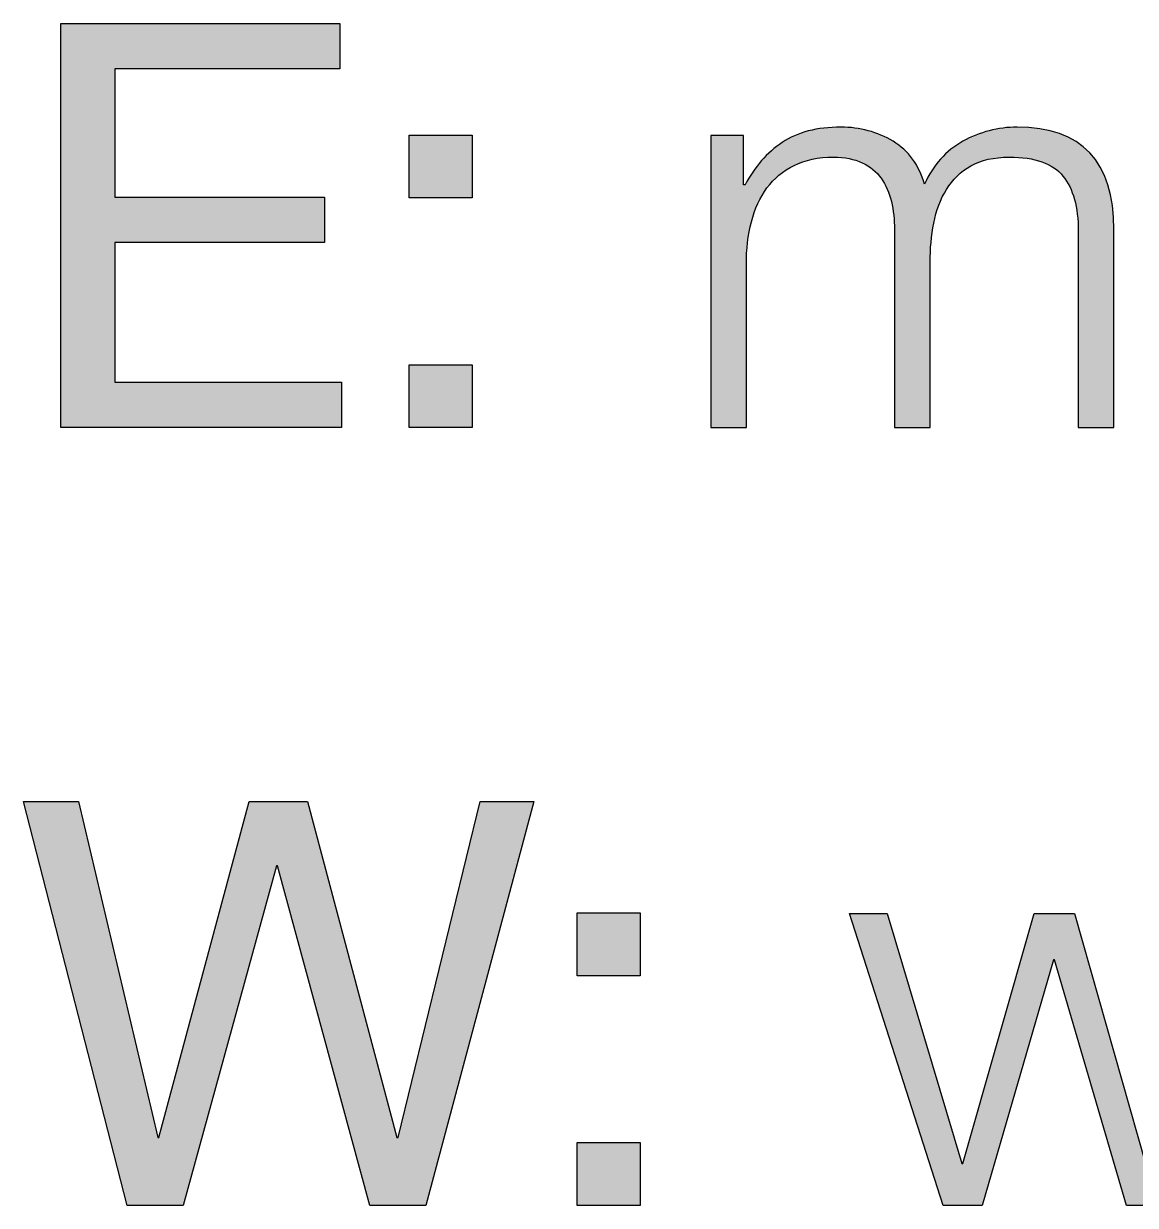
# Paper-space layout 'A0mask' of a CAD drawing. Extents: x 0 to 1153, y 0 to 810.
# Drawn here: x 1018.21 to 1025.83, y 43.92 to 52.03 of the extents above; entities that cross this region are included whole.
import ezdxf
from ezdxf.enums import TextEntityAlignment as Align

# ---------------------------------------------------------------- set-up
doc = ezdxf.new("R2010")
doc.units = 0
doc.layers.get('0').update_dxf_attribs({"linetype": 'CONTINUOUS'})
doc.layers.get('Defpoints').update_dxf_attribs({"linetype": 'CONTINUOUS'})
doc.layers.add('JPP_Mask', color=7, linetype='CONTINUOUS')
doc.styles.add('JPP', font='arial.ttf')

# ---------------------------------------------------------------- blocks, each defined once
blk = doc.blocks.new('A0mask')
at = {"true_color": 0x0081c6}
for points in [[(1020.3903, 49.5665), (1018.8353, 49.5665), (1018.8353, 50.5245), (1020.2738, 50.5245), (1020.2738, 50.8346), (1018.8353, 50.8346), (1018.8353, 51.715), (1020.3789, 51.715), (1020.3789, 52.0251), (1018.467, 52.0251), (1018.467, 49.2564), (1020.3903, 49.2564)], [(1021.2859, 51.2611), (1020.8556, 51.2611), (1020.8556, 50.8308), (1021.2859, 50.8308)], [(1021.2859, 49.6867), (1020.8556, 49.6867), (1020.8556, 49.2564), (1021.2859, 49.2564)], [(1018.5873, 46.6932), (1018.2109, 46.6932), (1018.9205, 43.9245), (1019.3044, 43.9245), (1019.9444, 46.2511), (1019.9524, 46.2511), (1020.5844, 43.9245), (1020.9683, 43.9245), (1021.7086, 46.6932), (1021.3403, 46.6932), (1020.778, 44.3898), (1020.7704, 44.3898), (1020.1579, 46.6932), (1019.7583, 46.6932), (1019.1378, 44.3898), (1019.1302, 44.3898)], [(1022.4376, 45.9292), (1022.0073, 45.9292), (1022.0073, 45.4989), (1022.4376, 45.4989)], [(1022.4376, 44.3548), (1022.0073, 44.3548), (1022.0073, 43.9245), (1022.4376, 43.9245)]]:
    blk.add_hatch(color=142, dxfattribs=at).paths.add_polyline_path(points)
at = {"true_color": 0x004a91}
h = blk.add_hatch(color=154, dxfattribs=at)
edge = h.paths.add_edge_path()
edge.add_spline(control_points=[(1024.1724, 51.2185), (1024.0654, 51.2833), (1023.9457, 51.3155), (1023.8141, 51.3155)], knot_values=[4, 4, 4, 4, 5, 5, 5, 5], degree=3, periodic=0)
edge.add_spline(control_points=[(1023.8141, 51.3155), (1023.6512, 51.3155), (1023.5173, 51.2805), (1023.4127, 51.2109)], knot_values=[3, 3, 3, 3, 4, 4, 4, 4], degree=3, periodic=0)
edge.add_spline(control_points=[(1023.4127, 51.2109), (1023.3081, 51.1408), (1023.2233, 51.0443), (1023.1585, 50.9198)], knot_values=[2, 2, 2, 2, 3, 3, 3, 3], degree=3, periodic=0)
edge.add_spline(control_points=[(1023.1585, 50.9198), (1023.1585, 50.9198), (1023.1471, 50.9198), (1023.1471, 50.9198)], knot_values=[1.00001, 1.00001, 1.00001, 1.00001, 2, 2, 2, 2], degree=3, periodic=0)
edge.add_spline(control_points=[(1023.1471, 50.9198), (1023.1471, 50.9198), (1023.1471, 51.0042), (1023.1471, 51.0885)], knot_values=[0.5, 0.5, 0.5, 0.5, 1, 1, 1, 1], degree=3, periodic=0)
edge.add_spline(control_points=[(1023.1471, 51.0885), (1023.1471, 51.1729), (1023.1471, 51.2573), (1023.1471, 51.2573), (1023.1471, 51.2573), (1023.1331, 51.2573), (1023.112, 51.2573)], knot_values=[32.749965, 32.749965, 32.749965, 32.749965, 33.249965, 33.249965, 33.249965, 33.5, 33.5, 33.5, 33.5], degree=3, periodic=0)
edge.add_spline(control_points=[(1023.112, 51.2573), (1023.0909, 51.2573), (1023.0628, 51.2573), (1023.0347, 51.2573)], knot_values=[32.49997, 32.49997, 32.49997, 32.49997, 32.749965, 32.749965, 32.749965, 32.749965], degree=3, periodic=0)
edge.add_spline(control_points=[(1023.0347, 51.2573), (1023.0206, 51.2573), (1023.0066, 51.2573), (1022.9934, 51.2573)], knot_values=[32.374972, 32.374972, 32.374972, 32.374972, 32.49997, 32.49997, 32.49997, 32.49997], degree=3, periodic=0)
edge.add_spline(control_points=[(1022.9934, 51.2573), (1022.9802, 51.2573), (1022.9679, 51.2573), (1022.9574, 51.2573)], knot_values=[32.249975, 32.249975, 32.249975, 32.249975, 32.374973, 32.374973, 32.374973, 32.374973], degree=3, periodic=0)
edge.add_spline(control_points=[(1022.943, 51.2573), (1022.9387, 51.2573), (1022.935, 51.2573), (1022.9319, 51.2573)], knot_values=[32.124977, 32.124977, 32.124977, 32.124977, 32.187476, 32.187476, 32.187476, 32.187476], degree=3, periodic=0)
edge.add_spline(control_points=[(1022.9223, 51.2573), (1022.9223, 51.2573), (1022.9223, 51.2573), (1022.9223, 51.2573), (1022.9223, 51.2573), (1022.9223, 51.2573), (1022.9223, 51.2573)], knot_values=[31.99998, 31.99998, 31.99998, 31.99998, 32, 32, 32, 32.001445, 32.001445, 32.001445, 32.001445], degree=3, periodic=0)
edge.add_spline(control_points=[(1022.9223, 51.2573), (1022.9223, 51.2573), (1022.9223, 50.757), (1022.9223, 50.2568)], knot_values=[31.49999, 31.49999, 31.49999, 31.49999, 31.99998, 31.99998, 31.99998, 31.99998], degree=3, periodic=0)
edge.add_spline(control_points=[(1022.9223, 50.2568), (1022.9223, 49.7566), (1022.9223, 49.2564), (1022.9223, 49.2564), (1022.9223, 49.2564), (1022.9223, 49.2564), (1022.9223, 49.2564)], knot_values=[30.999023, 30.999023, 30.999023, 30.999023, 31.499013, 31.499013, 31.499013, 31.49999, 31.49999, 31.49999, 31.49999], degree=3, periodic=0)
edge.add_spline(control_points=[(1022.9328, 49.2564), (1022.9361, 49.2564), (1022.9402, 49.2564), (1022.9448, 49.2564)], knot_values=[30.812504, 30.812504, 30.812504, 30.812504, 30.875002, 30.875002, 30.875002, 30.875002], degree=3, periodic=0)
edge.add_spline(control_points=[(1022.9448, 49.2564), (1022.9495, 49.2564), (1022.9547, 49.2564), (1022.9604, 49.2564)], knot_values=[30.750005, 30.750005, 30.750005, 30.750005, 30.812504, 30.812504, 30.812504, 30.812504], degree=3, periodic=0)
edge.add_spline(control_points=[(1022.9604, 49.2564), (1022.9719, 49.2564), (1022.9852, 49.2564), (1022.9996, 49.2564)], knot_values=[30.625007, 30.625007, 30.625007, 30.625007, 30.750005, 30.750005, 30.750005, 30.750005], degree=3, periodic=0)
edge.add_spline(control_points=[(1022.9996, 49.2564), (1023.0139, 49.2564), (1023.0291, 49.2564), (1023.0444, 49.2564)], knot_values=[30.50001, 30.50001, 30.50001, 30.50001, 30.625007, 30.625007, 30.625007, 30.625007], degree=3, periodic=0)
edge.add_spline(control_points=[(1023.0444, 49.2564), (1023.0749, 49.2564), (1023.1055, 49.2564), (1023.1284, 49.2564)], knot_values=[30.250015, 30.250015, 30.250015, 30.250015, 30.50001, 30.50001, 30.50001, 30.50001], degree=3, periodic=0)
edge.add_spline(control_points=[(1023.1284, 49.2564), (1023.1513, 49.2564), (1023.1665, 49.2564), (1023.1665, 49.2564), (1023.1665, 49.2564), (1023.1665, 49.2564), (1023.1665, 49.2564)], knot_values=[29.999532, 29.999532, 29.999532, 29.999532, 30.249547, 30.249547, 30.249547, 30.250015, 30.250015, 30.250015, 30.250015], degree=3, periodic=0)
edge.add_spline(control_points=[(1023.1665, 49.2689), (1023.1665, 49.273), (1023.1665, 49.2781), (1023.1665, 49.284)], knot_values=[29.906272, 29.906272, 29.906272, 29.906272, 29.937521, 29.937521, 29.937521, 29.937521], degree=3, periodic=0)
edge.add_spline(control_points=[(1023.1665, 49.284), (1023.1665, 49.2899), (1023.1665, 49.2967), (1023.1665, 49.3044)], knot_values=[29.875022, 29.875022, 29.875022, 29.875022, 29.906272, 29.906272, 29.906272, 29.906272], degree=3, periodic=0)
edge.add_spline(control_points=[(1023.1665, 49.3044), (1023.1665, 49.3196), (1023.1665, 49.3382), (1023.1665, 49.3594)], knot_values=[29.812524, 29.812524, 29.812524, 29.812524, 29.875022, 29.875022, 29.875022, 29.875022], degree=3, periodic=0)
edge.add_spline(control_points=[(1023.1665, 49.3594), (1023.1665, 49.3807), (1023.1665, 49.4047), (1023.1665, 49.4309)], knot_values=[29.750025, 29.750025, 29.750025, 29.750025, 29.812524, 29.812524, 29.812524, 29.812524], degree=3, periodic=0)
edge.add_spline(control_points=[(1023.1665, 49.4309), (1023.1665, 49.4832), (1023.1665, 49.5443), (1023.1665, 49.6097)], knot_values=[29.625028, 29.625028, 29.625028, 29.625028, 29.750025, 29.750025, 29.750025, 29.750025], degree=3, periodic=0)
edge.add_spline(control_points=[(1023.1665, 49.6097), (1023.1665, 49.806), (1023.1665, 50.0415), (1023.1665, 50.1985)], knot_values=[29.250035, 29.250035, 29.250035, 29.250035, 29.625028, 29.625028, 29.625028, 29.625028], degree=3, periodic=0)
edge.add_spline(control_points=[(1023.1665, 50.1985), (1023.1665, 50.3032), (1023.1665, 50.3731), (1023.1665, 50.3731), (1023.1665, 50.4791), (1023.1779, 50.5766), (1023.2011, 50.6661)], knot_values=[28, 28, 28, 28, 28.250035, 28.250035, 28.250035, 29.250035, 29.250035, 29.250035, 29.250035], degree=3, periodic=0)
edge.add_spline(control_points=[(1023.2011, 50.6661), (1023.2243, 50.7551), (1023.2603, 50.8327), (1023.3081, 50.8985)], knot_values=[27, 27, 27, 27, 28, 28, 28, 28], degree=3, periodic=0)
edge.add_spline(control_points=[(1023.3081, 50.8985), (1023.3559, 50.9648), (1023.4179, 51.0164), (1023.4941, 51.0537), (1023.5703, 51.0911), (1023.6602, 51.1101), (1023.7634, 51.1101)], knot_values=[25, 25, 25, 25, 26, 26, 26, 27, 27, 27, 27], degree=3, periodic=0)
edge.add_spline(control_points=[(1023.7634, 51.1101), (1023.8411, 51.1101), (1023.9069, 51.0968), (1023.9613, 51.0713)], knot_values=[24, 24, 24, 24, 25, 25, 25, 25], degree=3, periodic=0)
edge.add_spline(control_points=[(1023.9613, 51.0713), (1024.0157, 51.0452), (1024.0588, 51.0097), (1024.091, 50.9648)], knot_values=[23, 23, 23, 23, 24, 24, 24, 24], degree=3, periodic=0)
edge.add_spline(control_points=[(1024.091, 50.9648), (1024.1237, 50.9193), (1024.1469, 50.8663), (1024.1611, 50.8057)], knot_values=[22, 22, 22, 22, 23, 23, 23, 23], degree=3, periodic=0)
edge.add_spline(control_points=[(1024.1611, 50.8057), (1024.1753, 50.7446), (1024.1824, 50.6807), (1024.1824, 50.6135)], knot_values=[21, 21, 21, 21, 22, 22, 22, 22], degree=3, periodic=0)
edge.add_spline(control_points=[(1024.1824, 50.6135), (1024.1824, 50.6135), (1024.1824, 49.2564), (1024.1824, 49.2564), (1024.1824, 49.2564), (1024.2434, 49.2564), (1024.3045, 49.2564)], knot_values=[19.5, 19.5, 19.5, 19.5, 20.5, 20.5, 20.5, 21, 21, 21, 21], degree=3, periodic=0)
edge.add_spline(control_points=[(1024.3045, 49.2564), (1024.3655, 49.2564), (1024.4266, 49.2564), (1024.4266, 49.2564), (1024.4266, 49.2564), (1024.4266, 49.5395), (1024.4266, 49.8225)], knot_values=[18.5, 18.5, 18.5, 18.5, 19, 19, 19, 19.5, 19.5, 19.5, 19.5], degree=3, periodic=0)
edge.add_spline(control_points=[(1024.4266, 49.8225), (1024.4266, 50.1056), (1024.4266, 50.3887), (1024.4266, 50.3887), (1024.4266, 50.4819), (1024.4351, 50.5714), (1024.4517, 50.658)], knot_values=[17, 17, 17, 17, 17.5, 17.5, 17.5, 18.5, 18.5, 18.5, 18.5], degree=3, periodic=0)
edge.add_spline(control_points=[(1024.4517, 50.658), (1024.4687, 50.7446), (1024.4976, 50.8218), (1024.5393, 50.889)], knot_values=[16, 16, 16, 16, 17, 17, 17, 17], degree=3, periodic=0)
edge.add_spline(control_points=[(1024.5393, 50.889), (1024.5805, 50.9562), (1024.6358, 51.0097), (1024.7059, 51.05)], knot_values=[15, 15, 15, 15, 16, 16, 16, 16], degree=3, periodic=0)
edge.add_spline(control_points=[(1024.7059, 51.05), (1024.7755, 51.0897), (1024.8635, 51.1101), (1024.9696, 51.1101)], knot_values=[14, 14, 14, 14, 15, 15, 15, 15], degree=3, periodic=0)
edge.add_spline(control_points=[(1024.9696, 51.1101), (1025.1452, 51.1101), (1025.2682, 51.0665), (1025.3378, 50.9799)], knot_values=[13, 13, 13, 13, 14, 14, 14, 14], degree=3, periodic=0)
edge.add_spline(control_points=[(1025.3378, 50.9799), (1025.4079, 50.8933), (1025.4424, 50.7674), (1025.4424, 50.6022)], knot_values=[12, 12, 12, 12, 13, 13, 13, 13], degree=3, periodic=0)
edge.add_spline(control_points=[(1025.4424, 50.6022), (1025.4424, 50.6022), (1025.4424, 49.2564), (1025.4424, 49.2564), (1025.4424, 49.2564), (1025.5035, 49.2564), (1025.5646, 49.2564)], knot_values=[10.5, 10.5, 10.5, 10.5, 11.5, 11.5, 11.5, 12, 12, 12, 12], degree=3, periodic=0)
edge.add_spline(control_points=[(1025.5646, 49.2564), (1025.6256, 49.2564), (1025.6867, 49.2564), (1025.6867, 49.2564), (1025.6867, 49.2564), (1025.6867, 49.5957), (1025.6867, 49.935)], knot_values=[9.5, 9.5, 9.5, 9.5, 10, 10, 10, 10.5, 10.5, 10.5, 10.5], degree=3, periodic=0)
edge.add_spline(control_points=[(1025.6867, 49.935), (1025.6867, 50.2742), (1025.6867, 50.6135), (1025.6867, 50.6135), (1025.6867, 51.0817), (1025.4656, 51.3155), (1025.024, 51.3155)], knot_values=[8, 8, 8, 8, 8.5, 8.5, 8.5, 9.5, 9.5, 9.5, 9.5], degree=3, periodic=0)
edge.add_spline(control_points=[(1025.024, 51.3155), (1024.8919, 51.3155), (1024.7679, 51.2833), (1024.6515, 51.2185)], knot_values=[7, 7, 7, 7, 8, 8, 8, 8], degree=3, periodic=0)
edge.add_spline(control_points=[(1024.6515, 51.2185), (1024.535, 51.1541), (1024.4474, 51.0556), (1024.3878, 50.924)], knot_values=[6, 6, 6, 6, 7, 7, 7, 7], degree=3, periodic=0)
edge.add_spline(control_points=[(1024.3878, 50.924), (1024.3518, 51.0556), (1024.2799, 51.1541), (1024.1724, 51.2185)], knot_values=[5, 5, 5, 5, 6, 6, 6, 6], degree=3, periodic=0)
blk.add_hatch(color=154, dxfattribs=at).paths.add_polyline_path([(1025.2725, 45.6073), (1025.2801, 45.6073), (1025.7728, 43.9245), (1026.0403, 43.9245), (1026.6841, 45.9254), (1026.4242, 45.9254), (1025.9125, 44.2114), (1025.9044, 44.2114), (1025.4159, 45.9254), (1025.1404, 45.9254), (1024.6519, 44.2114), (1024.6444, 44.2114), (1024.1322, 45.9254), (1023.8728, 45.9254), (1024.5161, 43.9245), (1024.784, 43.9245)])
at = {"layer": 'Defpoints', "color": 142, "true_color": 0x0081c6}
for points in [[(1020.3789, 52.0251), (1020.3789, 51.715), (1018.8353, 51.715), (1018.8353, 50.8346), (1020.2738, 50.8346), (1020.2738, 50.5245), (1018.8353, 50.5245), (1018.8353, 49.5665), (1020.3903, 49.5665), (1020.3903, 49.2564), (1018.467, 49.2564), (1018.467, 52.0251), (1020.3789, 52.0251)], [(1020.8556, 50.8308), (1020.8556, 51.2611), (1021.2859, 51.2611), (1021.2859, 50.8308), (1020.8556, 50.8308)], [(1021.2859, 49.6867), (1021.2859, 49.2564), (1020.8556, 49.2564), (1020.8556, 49.6867), (1021.2859, 49.6867)], [(1020.5844, 43.9245), (1019.9524, 46.2511), (1019.9444, 46.2511), (1019.3044, 43.9245), (1018.9205, 43.9245), (1018.2109, 46.6932), (1018.5873, 46.6932), (1019.1302, 44.3898), (1019.1378, 44.3898), (1019.7583, 46.6932), (1020.1579, 46.6932), (1020.7704, 44.3898), (1020.778, 44.3898), (1021.3403, 46.6932), (1021.7086, 46.6932), (1020.9683, 43.9245), (1020.5844, 43.9245)], [(1022.0073, 45.4989), (1022.0073, 45.9292), (1022.4376, 45.9292), (1022.4376, 45.4989), (1022.0073, 45.4989)], [(1022.4376, 44.3548), (1022.4376, 43.9245), (1022.0073, 43.9245), (1022.0073, 44.3548), (1022.4376, 44.3548)]]:
    blk.add_lwpolyline(points, dxfattribs=at)
at = {"layer": 'Defpoints', "color": 154, "true_color": 0x004a91}
blk.add_lwpolyline([(1024.1322, 45.9254), (1024.6444, 44.2114), (1024.6519, 44.2114), (1025.1404, 45.9254), (1025.4159, 45.9254), (1025.9044, 44.2114), (1025.9125, 44.2114), (1026.4242, 45.9254), (1026.6841, 45.9254), (1026.0403, 43.9245), (1025.7728, 43.9245), (1025.2801, 45.6073), (1025.2725, 45.6073), (1024.784, 43.9245), (1024.5161, 43.9245), (1023.8728, 45.9254), (1024.1322, 45.9254)], dxfattribs=at)
blk.add_open_spline([(1023.1471, 51.2573), (1023.1471, 51.2573), (1023.1471, 50.9198), (1023.1471, 50.9198), (1023.1471, 50.9198), (1023.1585, 50.9198), (1023.1585, 50.9198), (1023.2233, 51.0443), (1023.3081, 51.1408), (1023.4127, 51.2109), (1023.5173, 51.2805), (1023.6512, 51.3155), (1023.8141, 51.3155), (1023.9457, 51.3155), (1024.0654, 51.2833), (1024.1724, 51.2185), (1024.2799, 51.1541), (1024.3518, 51.0556), (1024.3878, 50.924), (1024.4474, 51.0556), (1024.535, 51.1541), (1024.6515, 51.2185), (1024.7679, 51.2833), (1024.8919, 51.3155), (1025.024, 51.3155), (1025.4656, 51.3155), (1025.6867, 51.0817), (1025.6867, 50.6135), (1025.6867, 50.6135), (1025.6867, 49.2564), (1025.6867, 49.2564), (1025.6867, 49.2564), (1025.4424, 49.2564), (1025.4424, 49.2564), (1025.4424, 49.2564), (1025.4424, 50.6022), (1025.4424, 50.6022), (1025.4424, 50.7674), (1025.4079, 50.8933), (1025.3378, 50.9799), (1025.2682, 51.0665), (1025.1452, 51.1101), (1024.9696, 51.1101), (1024.8635, 51.1101), (1024.7755, 51.0897), (1024.7059, 51.05), (1024.6358, 51.0097), (1024.5805, 50.9562), (1024.5393, 50.889), (1024.4976, 50.8218), (1024.4687, 50.7446), (1024.4517, 50.658), (1024.4351, 50.5714), (1024.4266, 50.4819), (1024.4266, 50.3887), (1024.4266, 50.3887), (1024.4266, 49.2564), (1024.4266, 49.2564), (1024.4266, 49.2564), (1024.1824, 49.2564), (1024.1824, 49.2564), (1024.1824, 49.2564), (1024.1824, 50.6135), (1024.1824, 50.6135), (1024.1824, 50.6807), (1024.1753, 50.7446), (1024.1611, 50.8057), (1024.1469, 50.8663), (1024.1237, 50.9193), (1024.091, 50.9648), (1024.0588, 51.0097), (1024.0157, 51.0452), (1023.9613, 51.0713), (1023.9069, 51.0968), (1023.8411, 51.1101), (1023.7634, 51.1101), (1023.6602, 51.1101), (1023.5703, 51.0911), (1023.4941, 51.0537), (1023.4179, 51.0164), (1023.3559, 50.9648), (1023.3081, 50.8985), (1023.2603, 50.8327), (1023.2243, 50.7551), (1023.2011, 50.6661), (1023.1779, 50.5766), (1023.1665, 50.4791), (1023.1665, 50.3731), (1023.1665, 50.3731), (1023.1665, 49.2564), (1023.1665, 49.2564), (1023.1665, 49.2564), (1022.9223, 49.2564), (1022.9223, 49.2564), (1022.9223, 49.2564), (1022.9223, 51.2573), (1022.9223, 51.2573), (1022.9223, 51.2573), (1023.1471, 51.2573), (1023.1471, 51.2573)], degree=3, knots=[0, 0, 0, 0, 1, 1, 1, 2, 2, 2, 3, 3, 3, 4, 4, 4, 5, 5, 5, 6, 6, 6, 7, 7, 7, 8, 8, 8, 9, 9, 9, 10, 10, 10, 11, 11, 11, 12, 12, 12, 13, 13, 13, 14, 14, 14, 15, 15, 15, 16, 16, 16, 17, 17, 17, 18, 18, 18, 19, 19, 19, 20, 20, 20, 21, 21, 21, 22, 22, 22, 23, 23, 23, 24, 24, 24, 25, 25, 25, 26, 26, 26, 27, 27, 27, 28, 28, 28, 29, 29, 29, 30, 30, 30, 31, 31, 31, 32, 32, 32, 33, 33, 33, 33], dxfattribs=at)
at = {"color": 7, "style": 'JPP'}
for tag, p in [('Client', (1086, 115)), ('Project1', (1086, 90)), ('Project2', (1086, 82.5)), ('Project3', (1086, 75)), ('Title1', (1086, 57.5)), ('Title2', (1086, 50)), ('Title3', (1086, 42.5)), ('Status', (978, 7.5))]:
    blk.add_attdef(tag, text='', height=3.5, dxfattribs=at).set_placement(p, align=Align.MIDDLE_LEFT)
at = {"color": 2, "style": 'JPP'}
for tag, p in [('Scale', (1005.5, 25)), ('Checked', (1095.5, 25)), ('Drawn', (1050.5, 25)), ('Date', (1140.5, 25))]:
    blk.add_attdef(tag, text='', height=2, dxfattribs=at).set_placement(p, align=Align.MIDDLE_CENTER)
at = {"color": 6, "style": 'JPP'}
for tag, p in [('Ref', (1068, 7.5)), ('DrgNo.', (1110, 7.5))]:
    blk.add_attdef(tag, text='', height=4, dxfattribs=at).set_placement(p, align=Align.MIDDLE_LEFT)
blk.add_attdef('Rev', text='', height=4, dxfattribs=at).set_placement((1144.2747, 7.5), align=Align.MIDDLE_CENTER)

psp = doc.layouts.new('A0mask')

# ---------------------------------------------------------------- block references
at = {"layer": 'JPP_Mask'}
psp.add_blockref('A0mask', (0, 0), dxfattribs=at)

doc.saveas('drawing.dxf')
